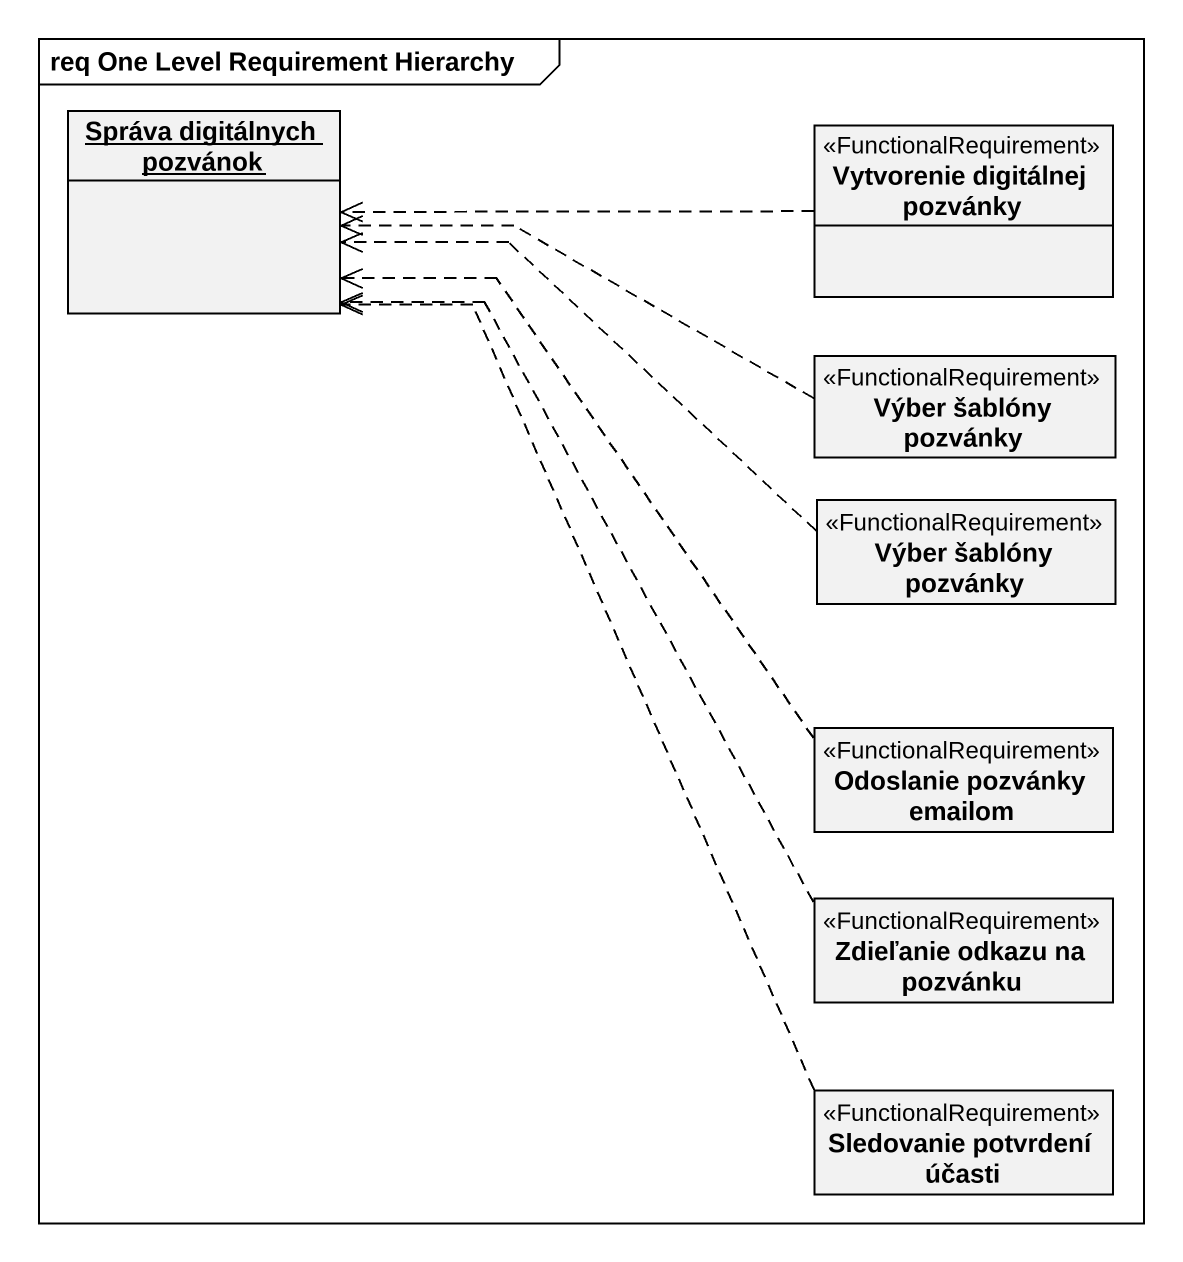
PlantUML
@startuml
mainframe req One Level Requirement Hierarchy
hide circle
hide empty members
object "Správa digitálnych pozvánok" as Správa_digitálnych_pozvánok
class "Vytvorenie digitálnej pozvánky" as Vytvorenie_digitálnej <<FunctionalRequirement>>
class "Výber šablóny pozvánky" as Výber_šablóny_pozvánky <<FunctionalRequirement>>
class "Výber šablóny pozvánky" as Výber_šablóny_pozvánky_2 <<FunctionalRequirement>>
class "Odoslanie pozvánky emailom" as Odoslanie_pozvánky_emailom <<FunctionalRequirement>>
class "Zdieľanie odkazu na pozvánku" as Zdieľanie_odkazu_na_pozvánku <<FunctionalRequirement>>
class "Sledovanie potvrdení účasti" as Sledovanie_potvrdení_účasti <<FunctionalRequirement>>
Vytvorenie_digitálnej .left.> Správa_digitálnych_pozvánok
Výber_šablóny_pozvánky .left.> Správa_digitálnych_pozvánok
Výber_šablóny_pozvánky_2 .left.> Správa_digitálnych_pozvánok
Odoslanie_pozvánky_emailom .up.> Správa_digitálnych_pozvánok
Zdieľanie_odkazu_na_pozvánku .up.> Správa_digitálnych_pozvánok
Sledovanie_potvrdení_účasti .up.> Správa_digitálnych_pozvánok
@enduml
